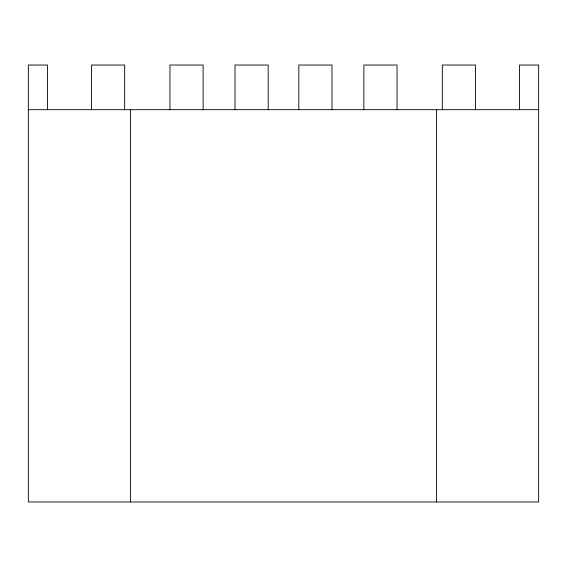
<?xml version="1.0" encoding="UTF-8"?>
<svg xmlns="http://www.w3.org/2000/svg" width="567" height="567" viewBox="0 0 567 567"><rect width="100%" height="100%" fill="white"/><g stroke="black" fill="none" stroke-linecap="round" stroke-linejoin="round"><path stroke-width="0.85" d="M28.35 109.679L538.65 109.679M519.514 109.36L519.514 65.028L538.65 65.028L538.65 501.972L28.35 501.972L28.35 65.028L47.486 65.028L47.486 109.36M475.5 109.325L475.5 65.028L442.331 65.028L442.331 109.325M436.59 109.679L436.59 501.972M397.042 109.325L397.042 65.028L363.872 65.028L363.872 109.325M331.978 109.325L331.978 65.028L298.809 65.028L298.809 109.325M268.191 109.325L268.191 65.028L235.022 65.028L235.022 109.325M203.128 109.325L203.128 65.028L169.958 65.028L169.958 109.325M130.41 109.679L130.41 501.972M124.669 109.325L124.669 65.028L91.5 65.028L91.5 109.325"/></g></svg>
